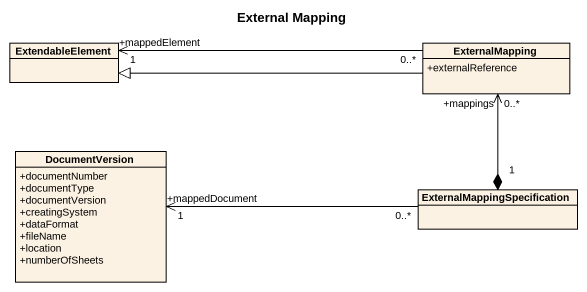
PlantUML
@startuml
title External Mapping
hide circle
hide empty members
skinparam classAttributeIconSize 0
class ExtendableElement
class ExternalMapping {
  +externalReference
}
class DocumentVersion {
  +documentNumber
  +documentType
  +documentVersion
  +creatingSystem
  +dataFormat
  +fileName
  +location
  +numberOfSheets
}
class ExternalMappingSpecification
ExternalMapping "0..*" -left-> "+mappedElement\n1" ExtendableElement
ExternalMapping -left-|> ExtendableElement
ExternalMappingSpecification "1" *-up-> "+mappings\n0..*" ExternalMapping
ExternalMappingSpecification "0..*" -left-> "+mappedDocument\n1" DocumentVersion
@enduml
